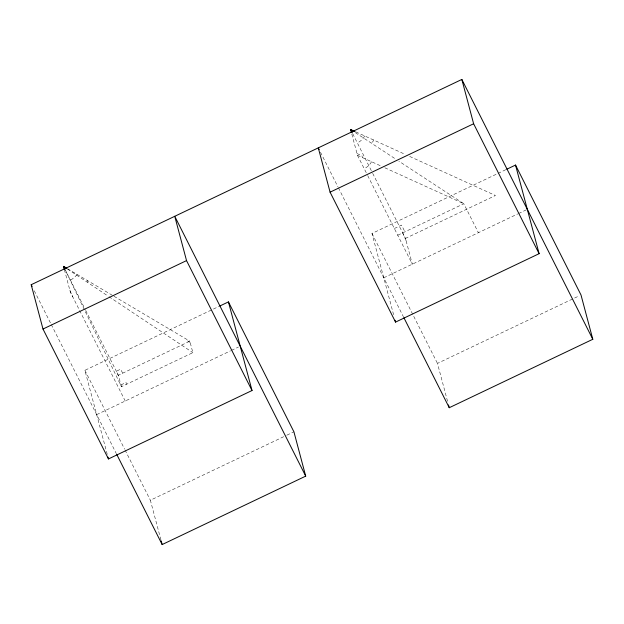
<?xml version="1.0" encoding="UTF-8"?>
<svg xmlns="http://www.w3.org/2000/svg" width="624" height="624" viewBox="0 0 624 624"><rect width="100%" height="100%" fill="white"/><g stroke="black" fill="none" stroke-linecap="round" stroke-linejoin="round"><path stroke-width="0.47" stroke-dasharray="3.12 2.34" d="M107.242 454.327L84.887 370.321L218.806 306.485M393.596 314.714L371.982 233.477L497.149 173.815M498.022 173.402L505.9 169.642M394.36 228.509L401.528 225.092L404.914 231.816M397.745 235.232L463.804 203.744L478.397 232.69M121.438 386.701L118.381 375.242L189.829 341.188L192.878 352.654L121.438 386.701L65.208 269.88M367.708 175.633L412.331 264.178L405.475 238.391L495.456 195.507L408.595 155.938M120.955 384.907L126.025 382.489L126.5 384.29M96.681 414.632L230.576 350.813M231.449 350.392L238.469 347.045M383.776 277.789L517.709 213.946M518.583 213.533L526.445 209.781M160.937 539.939L150.376 500.245L286.042 435.575M286.915 435.154L293.92 431.824M447.533 401.248L437.463 363.394L579.259 295.807M355.883 131.929L405.054 154.323M356.99 153.535L361.92 155.782L362.396 157.552M351.835 134.144L357.466 155.306L381.311 166.163M384.852 167.778L463.804 203.744L398.892 161.187M67.493 268.726L113.17 295.784M114.005 296.275L189.829 341.188M190.164 342.451L186.857 340.493L186.514 339.23M355.376 132.655L395.647 159.058M67.47 269.006L108.217 296.189M109.021 296.72L192.878 352.654M352.716 133.715L372.247 172.466M372.684 173.332L405.475 238.391M406.076 240.653L402.464 232.424M357.466 155.306L367.271 174.767M371.982 233.477L437.463 363.394M320.471 152.201L337.935 186.841M338.372 187.707L403.416 316.766M122.671 373.199L120.643 369.182L116.36 371.218L118.786 376.756M65.239 269.794L85.285 309.574M85.73 310.44L118.381 375.242M69.904 290.378L72.735 296.837M125.245 401.021L70.372 292.149L64.498 270.067M84.887 370.321L124.613 449.14M125.05 450.005L150.376 500.245M34.258 290.776L50.848 323.692M51.277 324.558L116.329 453.609M77.033 274.381A16.201 15.288 -14.9 0 1 70.411 280.051M87.337 280.48A28.54 6.412 33.9 0 1 87.251 282.204M371.553 161.717A15.857 14.968 -14.9 0 1 364.213 168.698M373.144 139.792A25.366 6.326 27.8 0 1 370.492 142.568M364.689 135.938A15.857 14.968 -14.9 0 1 357.357 142.919"/><path stroke-width="0.94" d="M219.687 306.072L228.439 301.899L252.018 390.523L108.475 458.944L42.994 329.027L31.2 284.716L461.838 79.443L592.8 339.284L449.257 407.714L403.853 317.632M42.994 329.027L186.537 260.606L174.743 216.286L305.705 476.135L162.162 544.557L116.766 454.475M506.774 169.229L515.525 165.056L539.113 253.679L395.561 322.101L330.08 192.176L473.624 123.755L461.838 79.443M355.009 131.531L350.602 129.527L351.343 132.296M64.249 269.139L63.515 266.37L66.698 268.258M353.785 131.609L350.602 129.527L352.295 132.873M64.779 269.006L63.515 266.37L66.682 268.484M515.525 165.056L581.006 294.973L592.8 339.284M473.624 123.755L539.113 253.679M319.16 149.596L318.295 147.865L330.08 192.176M228.439 301.899L293.92 431.824L305.705 476.135M186.537 260.606L252.018 390.523M63.515 266.37L64.81 268.936M31.2 284.716L32.074 286.447M448.516 404.937L449.257 407.714M395.07 320.252L395.561 322.101M161.179 540.86L162.162 544.557M107.983 457.096L108.475 458.944"/></g></svg>
